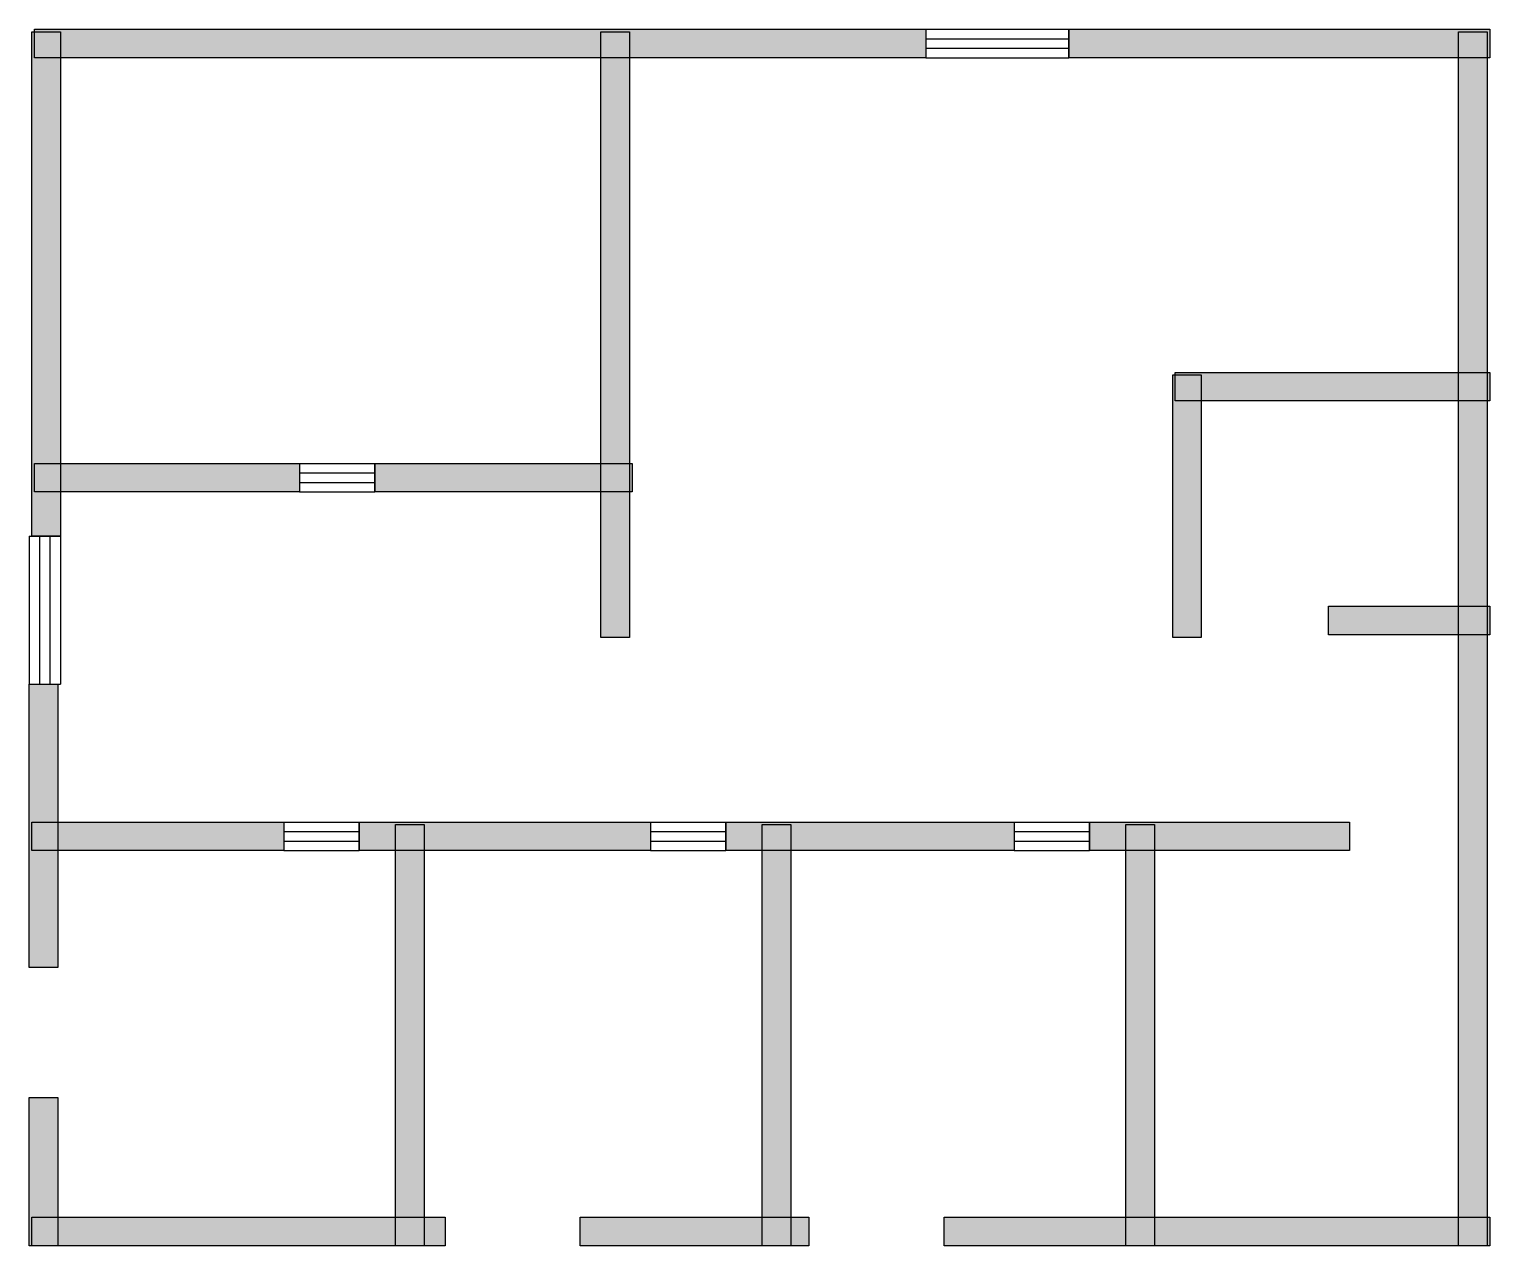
# Model space of a CAD drawing. Header units: centimetres. Extents: x 1 to 768, y 0 to 638.
import ezdxf

# ---------------------------------------------------------------- set-up
doc = ezdxf.new("R2010")
doc.units = ezdxf.units.CM
doc.layers.add('WALL', color=7, linetype='Continuous')
doc.layers.add('WINDOW', color=5, linetype='Continuous')

msp = doc.modelspace()

# ---------------------------------------------------------------- hatches: boundary and pattern name
at = {"layer": 'WALL'}
h = msp.add_hatch(color=256, dxfattribs=at)
h.dxf.hatch_style = 1
h.paths.add_polyline_path([(2.73, 636.82), (17.73, 636.82), (17.73, 372.27), (2.73, 372.27)])
h = msp.add_hatch(color=256, dxfattribs=at)
h.dxf.hatch_style = 1
h.paths.add_polyline_path([(4.09, 638.18), (471.82, 638.18), (471.82, 623.18), (4.09, 623.18)])
h = msp.add_hatch(color=256, dxfattribs=at)
h.dxf.hatch_style = 1
h.paths.add_polyline_path([(301.36, 636.82), (316.36, 636.82), (316.36, 319.09), (301.36, 319.09)])
h = msp.add_hatch(color=256, dxfattribs=at)
h.dxf.hatch_style = 1
h.paths.add_polyline_path([(546.82, 638.18), (767.73, 638.18), (767.73, 623.18), (546.82, 623.18)])
h = msp.add_hatch(color=256, dxfattribs=at)
h.dxf.hatch_style = 1
h.paths.add_polyline_path([(751.36, 636.82), (766.36, 636.82), (766.36, 0), (751.36, 0)])
h = msp.add_hatch(color=256, dxfattribs=at)
h.dxf.hatch_style = 1
h.paths.add_polyline_path([(601.36, 456.82), (616.36, 456.82), (616.36, 319.09), (601.36, 319.09)])
h = msp.add_hatch(color=256, dxfattribs=at)
h.dxf.hatch_style = 1
h.paths.add_polyline_path([(602.73, 458.18), (767.73, 458.18), (767.73, 443.18), (602.73, 443.18)])
h = msp.add_hatch(color=256, dxfattribs=at)
h.dxf.hatch_style = 1
h.paths.add_polyline_path([(4.09, 410.45), (143.18, 410.45), (143.18, 395.45), (4.09, 395.45)])
h = msp.add_hatch(color=256, dxfattribs=at)
h.dxf.hatch_style = 1
h.paths.add_polyline_path([(182.73, 410.45), (317.73, 410.45), (317.73, 395.45), (182.73, 395.45)])
h = msp.add_hatch(color=256, dxfattribs=at)
h.dxf.hatch_style = 1
h.paths.add_polyline_path([(683.18, 335.45), (767.73, 335.45), (767.73, 320.45), (683.18, 320.45)])
h = msp.add_hatch(color=256, dxfattribs=at)
h.dxf.hatch_style = 1
h.paths.add_polyline_path([(1.36, 294.55), (16.36, 294.55), (16.36, 145.91), (1.36, 145.91)])
h = msp.add_hatch(color=256, dxfattribs=at)
h.dxf.hatch_style = 1
h.paths.add_polyline_path([(2.73, 222.27), (135, 222.27), (135, 207.27), (2.73, 207.27)])
h = msp.add_hatch(color=256, dxfattribs=at)
h.dxf.hatch_style = 1
h.paths.add_polyline_path([(174.55, 222.27), (327.27, 222.27), (327.27, 207.27), (174.55, 207.27)])
h = msp.add_hatch(color=256, dxfattribs=at)
h.dxf.hatch_style = 1
h.paths.add_polyline_path([(366.82, 222.27), (518.18, 222.27), (518.18, 207.27), (366.82, 207.27)])
h = msp.add_hatch(color=256, dxfattribs=at)
h.dxf.hatch_style = 1
h.paths.add_polyline_path([(557.73, 222.27), (694.09, 222.27), (694.09, 207.27), (557.73, 207.27)])
h = msp.add_hatch(color=256, dxfattribs=at)
h.dxf.hatch_style = 1
h.paths.add_polyline_path([(193.64, 220.91), (208.64, 220.91), (208.64, 0), (193.64, 0)])
h = msp.add_hatch(color=256, dxfattribs=at)
h.dxf.hatch_style = 1
h.paths.add_polyline_path([(385.91, 220.91), (400.91, 220.91), (400.91, 0), (385.91, 0)])
h = msp.add_hatch(color=256, dxfattribs=at)
h.dxf.hatch_style = 1
h.paths.add_polyline_path([(576.82, 220.91), (591.82, 220.91), (591.82, 0), (576.82, 0)])
h = msp.add_hatch(color=256, dxfattribs=at)
h.dxf.hatch_style = 1
h.paths.add_polyline_path([(1.36, 77.73), (16.36, 77.73), (16.36, 0), (1.36, 0)])
h = msp.add_hatch(color=256, dxfattribs=at)
h.dxf.hatch_style = 1
h.paths.add_polyline_path([(2.73, 15), (219.55, 15), (219.55, 0), (2.73, 0)])
h = msp.add_hatch(color=256, dxfattribs=at)
h.dxf.hatch_style = 1
h.paths.add_polyline_path([(290.45, 15), (410.45, 15), (410.45, 0), (290.45, 0)])
h = msp.add_hatch(color=256, dxfattribs=at)
h.dxf.hatch_style = 1
h.paths.add_polyline_path([(481.36, 15), (767.73, 15), (767.73, 0), (481.36, 0)])

# ---------------------------------------------------------------- linework, layer by layer
for points in [[(2.73, 636.82), (17.73, 636.82), (17.73, 372.27), (2.73, 372.27)], [(4.09, 638.18), (471.82, 638.18), (471.82, 623.18), (4.09, 623.18)], [(301.36, 636.82), (316.36, 636.82), (316.36, 319.09), (301.36, 319.09)], [(546.82, 638.18), (767.73, 638.18), (767.73, 623.18), (546.82, 623.18)], [(751.36, 636.82), (766.36, 636.82), (766.36, 0), (751.36, 0)], [(601.36, 456.82), (616.36, 456.82), (616.36, 319.09), (601.36, 319.09)], [(602.73, 458.18), (767.73, 458.18), (767.73, 443.18), (602.73, 443.18)], [(4.09, 410.45), (143.18, 410.45), (143.18, 395.45), (4.09, 395.45)], [(182.73, 410.45), (317.73, 410.45), (317.73, 395.45), (182.73, 395.45)], [(683.18, 335.45), (767.73, 335.45), (767.73, 320.45), (683.18, 320.45)], [(1.36, 294.55), (16.36, 294.55), (16.36, 145.91), (1.36, 145.91)], [(2.73, 222.27), (135, 222.27), (135, 207.27), (2.73, 207.27)], [(174.55, 222.27), (327.27, 222.27), (327.27, 207.27), (174.55, 207.27)], [(366.82, 222.27), (518.18, 222.27), (518.18, 207.27), (366.82, 207.27)], [(557.73, 222.27), (694.09, 222.27), (694.09, 207.27), (557.73, 207.27)], [(193.64, 220.91), (208.64, 220.91), (208.64, 0), (193.64, 0)], [(385.91, 220.91), (400.91, 220.91), (400.91, 0), (385.91, 0)], [(576.82, 220.91), (591.82, 220.91), (591.82, 0), (576.82, 0)], [(1.36, 77.73), (16.36, 77.73), (16.36, 0), (1.36, 0)], [(2.73, 15), (219.55, 15), (219.55, 0), (2.73, 0)], [(290.45, 15), (410.45, 15), (410.45, 0), (290.45, 0)], [(481.36, 15), (767.73, 15), (767.73, 0), (481.36, 0)]]:
    msp.add_lwpolyline(points, close=True, dxfattribs=at)
at = {"layer": 'WINDOW'}
for p, q in [((471.82, 638.18), (546.82, 638.18)), ((471.82, 638.18), (471.82, 623.18)), ((546.82, 638.18), (546.82, 623.18)), ((471.82, 633.18), (546.82, 633.18)), ((471.82, 628.18), (546.82, 628.18)), ((471.82, 623.18), (546.82, 623.18)), ((143.18, 410.45), (182.73, 410.45)), ((143.18, 410.45), (143.18, 395.45)), ((182.73, 410.45), (182.73, 395.45)), ((143.18, 405.45), (182.73, 405.45)), ((143.18, 400.45), (182.73, 400.45)), ((143.18, 395.45), (182.73, 395.45)), ((1.36, 372.27), (1.36, 294.55)), ((1.36, 372.27), (17.73, 372.27)), ((6.82, 372.27), (6.82, 294.55)), ((12.27, 372.27), (12.27, 294.55)), ((17.73, 372.27), (17.73, 294.55)), ((1.36, 294.55), (17.73, 294.55)), ((135, 222.27), (174.55, 222.27)), ((135, 222.27), (135, 207.27)), ((174.55, 222.27), (174.55, 207.27)), ((327.27, 222.27), (366.82, 222.27)), ((327.27, 222.27), (327.27, 207.27)), ((366.82, 222.27), (366.82, 207.27)), ((518.18, 222.27), (557.73, 222.27)), ((518.18, 222.27), (518.18, 207.27)), ((557.73, 222.27), (557.73, 207.27)), ((135, 217.27), (174.55, 217.27)), ((327.27, 217.27), (366.82, 217.27)), ((518.18, 217.27), (557.73, 217.27)), ((135, 212.27), (174.55, 212.27)), ((135, 207.27), (174.55, 207.27)), ((327.27, 212.27), (366.82, 212.27)), ((327.27, 207.27), (366.82, 207.27)), ((518.18, 212.27), (557.73, 212.27)), ((518.18, 207.27), (557.73, 207.27))]:
    msp.add_line(p, q, dxfattribs=at)

doc.saveas('drawing.dxf')
